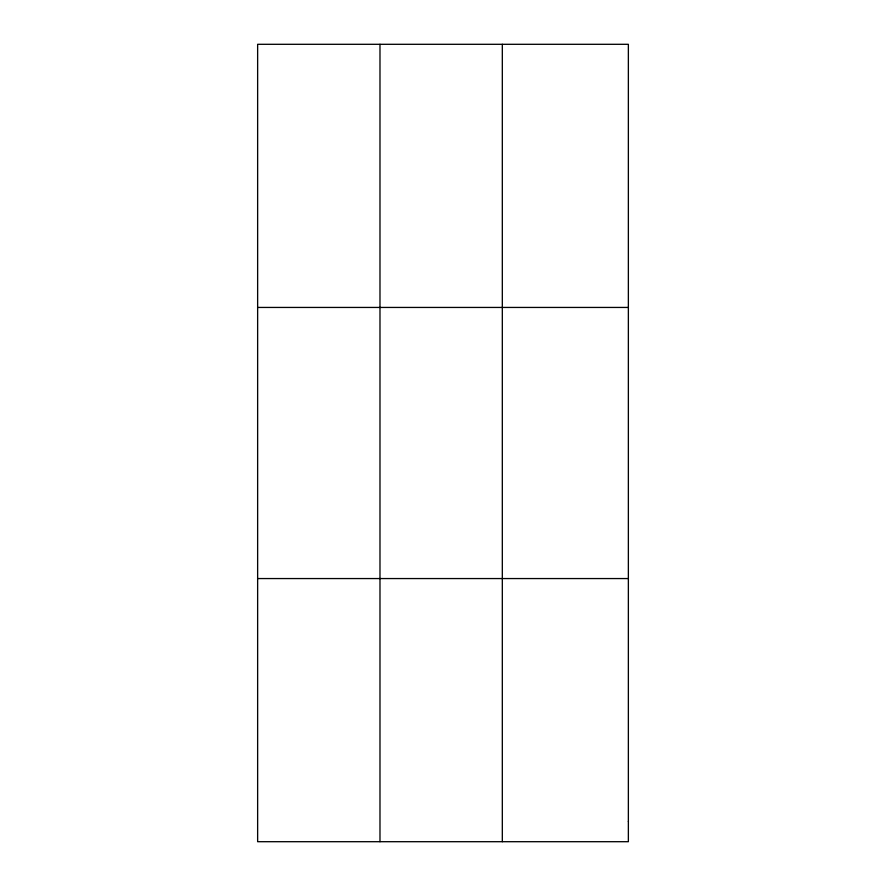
<?xml version="1.0" encoding="UTF-8"?>
<svg xmlns="http://www.w3.org/2000/svg" width="886" height="886" viewBox="0 0 886 886"><rect width="100%" height="100%" fill="white"/><g stroke="black" fill="none" stroke-linecap="round" stroke-linejoin="round"><path stroke-width="1.33" d="M379.983 44.3L379.983 841.7M502.318 44.3L502.318 841.7M257.638 307.442L628.362 307.442M257.638 578.558L628.362 578.558M628.362 821.455L628.362 841.7L257.638 841.7L257.638 44.3L628.362 44.3L628.362 821.455"/></g></svg>
